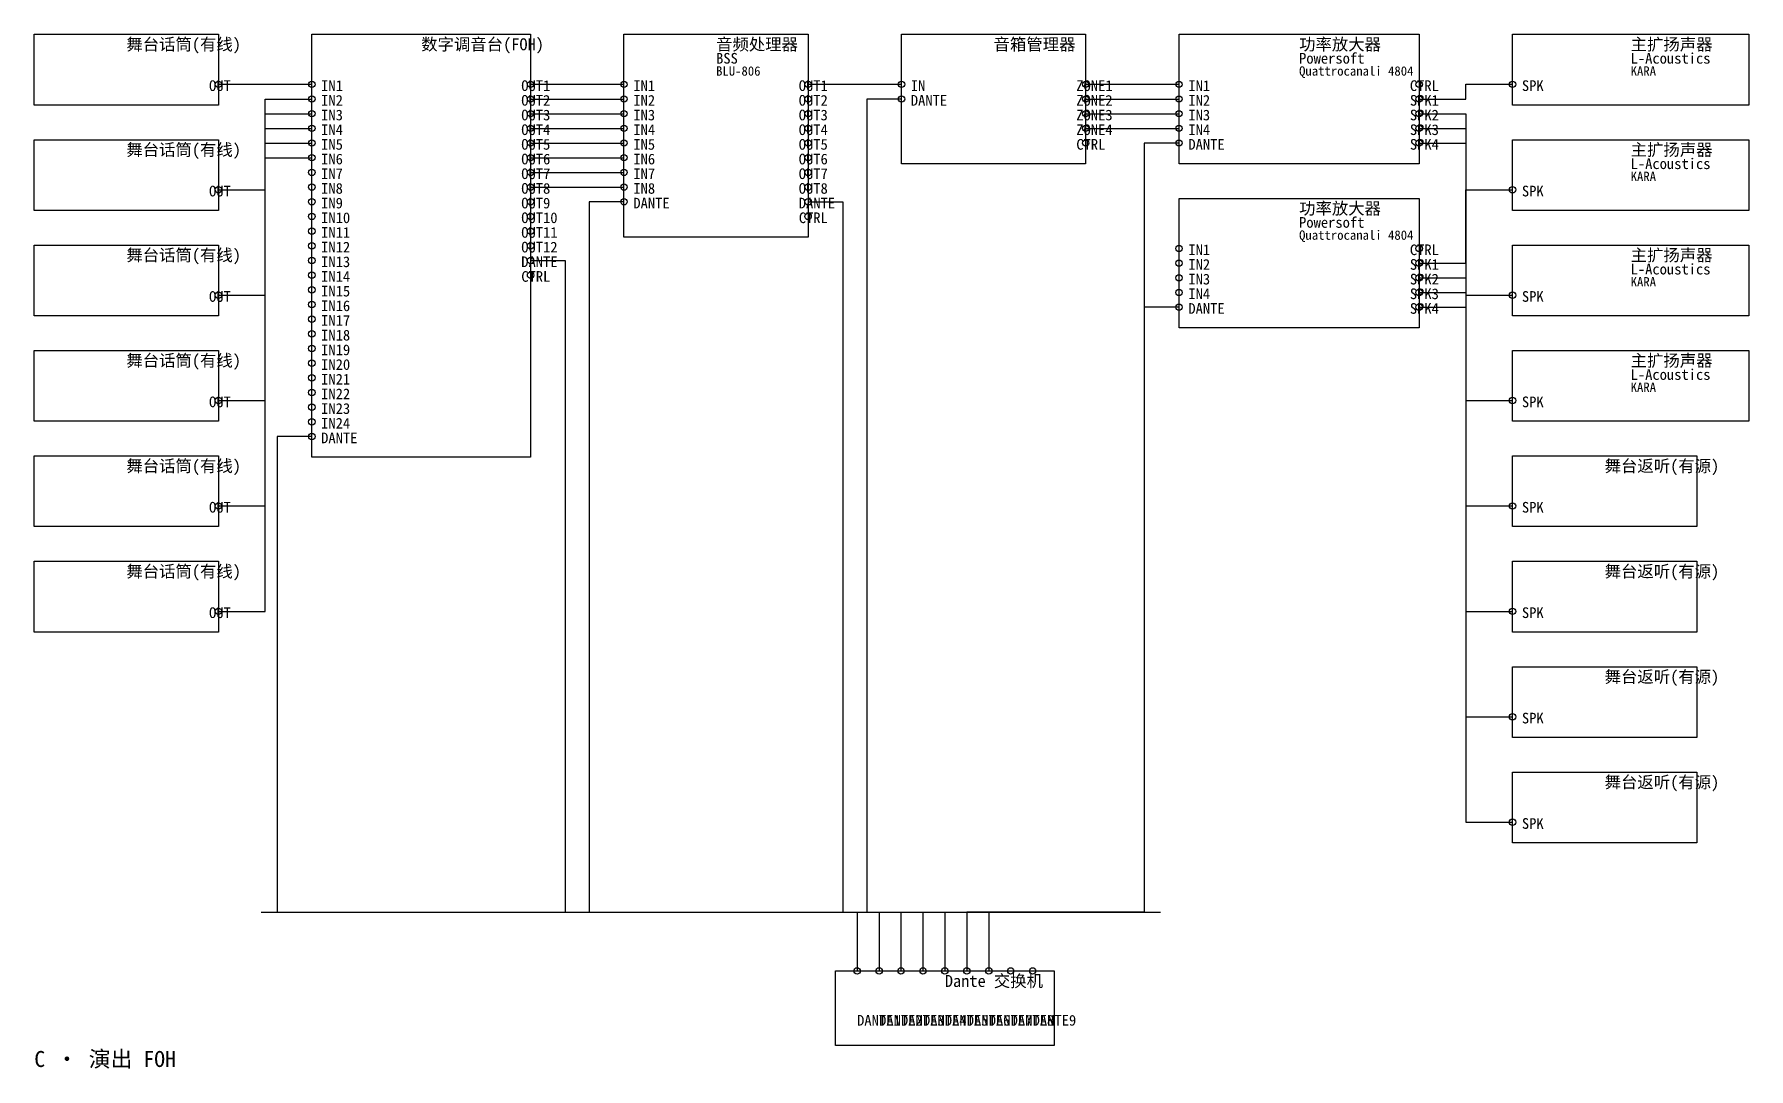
# Model space of a CAD drawing. Header units: metres. Extents: x 40 to 1325, y -815 to -40.
import ezdxf

# ---------------------------------------------------------------- set-up
doc = ezdxf.new("R2010")
doc.units = ezdxf.units.M
for name, color, linetype in [('DEVICES', 7, 'Continuous'), ('LABELS', 7, 'Continuous'), ('PORTS', 6, 'Continuous'), ('WIRES_ANALOG', 4, 'Continuous'), ('WIRES_DANTE', 5, 'Continuous'), ('WIRES_SPEAKER', 1, 'Continuous')]:
    doc.layers.add(name, color=color, linetype=linetype)
doc.styles.add('CJK', font='simsun.ttc')

msp = doc.modelspace()

# ---------------------------------------------------------------- linework, layer by layer
at = {"layer": 'DEVICES', "color": 7, "lineweight": 25, "true_color": 0xb4b2a9}
for points in [[(40, -40), (178, -40), (178, -93), (40, -93), (40, -40)], [(248, -40), (412, -40), (412, -357), (248, -357), (248, -40)], [(482, -40), (620, -40), (620, -192), (482, -192), (482, -40)], [(690, -40), (828, -40), (828, -137), (690, -137), (690, -40)], [(898, -40), (1078, -40), (1078, -137), (898, -137), (898, -40)], [(1148, -40), (1325, -40), (1325, -93), (1148, -93), (1148, -40)], [(40, -119), (178, -119), (178, -172), (40, -172), (40, -119)], [(1148, -119), (1325, -119), (1325, -172), (1148, -172), (1148, -119)], [(898, -163), (1078, -163), (1078, -260), (898, -260), (898, -163)], [(40, -198), (178, -198), (178, -251), (40, -251), (40, -198)], [(1148, -198), (1325, -198), (1325, -251), (1148, -251), (1148, -198)], [(40, -277), (178, -277), (178, -330), (40, -330), (40, -277)], [(1148, -277), (1325, -277), (1325, -330), (1148, -330), (1148, -277)], [(40, -356), (178, -356), (178, -409), (40, -409), (40, -356)], [(1148, -356), (1286, -356), (1286, -409), (1148, -409), (1148, -356)], [(40, -435), (178, -435), (178, -488), (40, -488), (40, -435)], [(1148, -435), (1286, -435), (1286, -488), (1148, -488), (1148, -435)], [(1148, -514), (1286, -514), (1286, -567), (1148, -567), (1148, -514)], [(1148, -593), (1286, -593), (1286, -646), (1148, -646), (1148, -593)], [(640.5, -742), (804.5, -742), (804.5, -798), (640.5, -798), (640.5, -742)]]:
    msp.add_lwpolyline(points, dxfattribs=at)
at = {"layer": 'PORTS', "true_color": 0x5dcaa5}
for centre in [(178, -77.5), (248, -77.5), (412, -77.5), (482, -77.5), (620, -77.5), (690, -77.5), (828, -77.5), (898, -77.5), (248, -88.5), (412, -88.5), (482, -88.5), (620, -88.5), (828, -88.5), (898, -88.5), (248, -99.5), (412, -99.5), (482, -99.5), (620, -99.5), (828, -99.5), (898, -99.5), (248, -110.5), (412, -110.5), (482, -110.5), (620, -110.5), (828, -110.5), (898, -110.5), (248, -121.5), (412, -121.5), (482, -121.5), (620, -121.5), (248, -132.5), (248, -143.5), (412, -132.5), (412, -143.5), (482, -132.5), (482, -143.5), (620, -132.5), (620, -143.5), (178, -156.5), (248, -154.5), (412, -154.5), (482, -154.5), (620, -154.5), (248, -165.5), (412, -165.5), (248, -176.5), (412, -176.5), (248, -187.5), (412, -187.5), (248, -198.5), (412, -198.5), (898, -200.5), (248, -209.5), (248, -220.5), (898, -211.5), (248, -231.5), (898, -222.5), (898, -233.5), (178, -235.5), (248, -242.5), (248, -253.5), (248, -264.5), (248, -275.5), (248, -286.5), (248, -297.5), (248, -308.5), (178, -314.5), (248, -319.5), (248, -330.5), (178, -393.5), (178, -472.5)]:
    msp.add_circle(centre, 2.4, dxfattribs=at)
at = {"layer": 'PORTS', "true_color": 0xb07cd9}
for centre in [(1078, -77.5), (828, -121.5), (620, -176.5), (1078, -200.5), (412, -220.5)]:
    msp.add_circle(centre, 2.4, dxfattribs=at)
at = {"layer": 'PORTS', "true_color": 0xe8655a}
for centre in [(1148, -77.5), (1078, -88.5), (1078, -99.5), (1078, -110.5), (1078, -121.5), (1148, -156.5), (1078, -211.5), (1078, -222.5), (1078, -233.5), (1078, -244.5), (1148, -235.5), (1148, -314.5), (1148, -393.5), (1148, -472.5), (1148, -551.5), (1148, -630.5)]:
    msp.add_circle(centre, 2.4, dxfattribs=at)
at = {"layer": 'PORTS', "true_color": 0x378add}
for centre in [(690, -88.5), (898, -121.5), (482, -165.5), (620, -165.5), (412, -209.5), (898, -244.5), (248, -341.5), (656.7, -742), (673.2, -742), (689.6, -742), (706.1, -742), (722.5, -742), (738.9, -742), (755.4, -742), (771.8, -742), (788.3, -742)]:
    msp.add_circle(centre, 2.4, dxfattribs=at)
at = {"layer": 'WIRES_ANALOG', "linetype": 'CONTINUOUS', "true_color": 0x5dcaa5}
for points in [[(178, -77.5), (188, -77.5), (213, -77.5), (213, -77.5), (238, -77.5), (248, -77.5)], [(178, -156.5), (188, -156.5), (213, -156.5), (213, -88.5), (238, -88.5), (248, -88.5)], [(412, -77.5), (422, -77.5), (447, -77.5), (447, -77.5), (472, -77.5), (482, -77.5)], [(412, -88.5), (422, -88.5), (447, -88.5), (447, -88.5), (472, -88.5), (482, -88.5)], [(620, -77.5), (630, -77.5), (655, -77.5), (655, -77.5), (680, -77.5), (690, -77.5)], [(828, -77.5), (838, -77.5), (863, -77.5), (863, -77.5), (888, -77.5), (898, -77.5)], [(828, -88.5), (838, -88.5), (863, -88.5), (863, -88.5), (888, -88.5), (898, -88.5)], [(178, -235.5), (188, -235.5), (213, -235.5), (213, -99.5), (238, -99.5), (248, -99.5)], [(412, -99.5), (422, -99.5), (447, -99.5), (447, -99.5), (472, -99.5), (482, -99.5)], [(828, -99.5), (838, -99.5), (863, -99.5), (863, -99.5), (888, -99.5), (898, -99.5)], [(178, -314.5), (188, -314.5), (213, -314.5), (213, -110.5), (238, -110.5), (248, -110.5)], [(412, -110.5), (422, -110.5), (447, -110.5), (447, -110.5), (472, -110.5), (482, -110.5)], [(828, -110.5), (838, -110.5), (863, -110.5), (863, -110.5), (888, -110.5), (898, -110.5)], [(178, -393.5), (188, -393.5), (213, -393.5), (213, -121.5), (238, -121.5), (248, -121.5)], [(412, -121.5), (422, -121.5), (447, -121.5), (447, -121.5), (472, -121.5), (482, -121.5)], [(178, -472.5), (188, -472.5), (213, -472.5), (213, -132.5), (238, -132.5), (248, -132.5)], [(412, -132.5), (422, -132.5), (447, -132.5), (447, -132.5), (472, -132.5), (482, -132.5)], [(412, -143.5), (422, -143.5), (447, -143.5), (447, -143.5), (472, -143.5), (482, -143.5)], [(412, -154.5), (422, -154.5), (447, -154.5), (447, -154.5), (472, -154.5), (482, -154.5)]]:
    msp.add_lwpolyline(points, dxfattribs=at)
at = {"layer": 'WIRES_DANTE', "linetype": 'CONTINUOUS', "true_color": 0x378add}
for points in [[(690, -88.5), (680, -88.5), (664, -88.5), (664, -698), (722.5, -698), (722.5, -742)], [(898, -121.5), (888, -121.5), (872, -121.5), (872, -698), (738.9, -698), (738.9, -742)], [(482, -165.5), (472, -165.5), (456, -165.5), (456, -698), (689.6, -698), (689.6, -742)], [(620, -165.5), (630, -165.5), (646, -165.5), (646, -698), (706.1, -698), (706.1, -742)], [(412, -209.5), (422, -209.5), (438, -209.5), (438, -698), (673.2, -698), (673.2, -742)], [(898, -244.5), (888, -244.5), (872, -244.5), (872, -698), (755.4, -698), (755.4, -742)], [(248, -341.5), (238, -341.5), (222, -341.5), (222, -698), (656.7, -698), (656.7, -742)], [(210, -698), (884, -698)]]:
    msp.add_lwpolyline(points, dxfattribs=at)
at = {"layer": 'WIRES_SPEAKER', "linetype": 'CONTINUOUS', "true_color": 0xe8655a}
for points in [[(1078, -88.5), (1088, -88.5), (1113, -88.5), (1113, -77.5), (1138, -77.5), (1148, -77.5)], [(1078, -99.5), (1088, -99.5), (1113, -99.5), (1113, -235.5), (1138, -235.5), (1148, -235.5)], [(1078, -110.5), (1088, -110.5), (1113, -110.5), (1113, -393.5), (1138, -393.5), (1148, -393.5)], [(1078, -121.5), (1088, -121.5), (1113, -121.5), (1113, -551.5), (1138, -551.5), (1148, -551.5)], [(1078, -211.5), (1088, -211.5), (1113, -211.5), (1113, -156.5), (1138, -156.5), (1148, -156.5)], [(1078, -222.5), (1088, -222.5), (1113, -222.5), (1113, -314.5), (1138, -314.5), (1148, -314.5)], [(1078, -233.5), (1088, -233.5), (1113, -233.5), (1113, -472.5), (1138, -472.5), (1148, -472.5)], [(1078, -244.5), (1088, -244.5), (1113, -244.5), (1113, -630.5), (1138, -630.5), (1148, -630.5)]]:
    msp.add_lwpolyline(points, dxfattribs=at)

# ---------------------------------------------------------------- texts
at = {"layer": 'LABELS', "true_color": 0xf1efe8, "style": 'CJK'}
for s, height, p in [('舞台话筒(有线)', 9, (109, -52)), ('数字调音台(FOH)', 9, (330, -52)), ('音频处理器', 9, (551, -52)), ('音箱管理器', 9, (759, -52)), ('功率放大器', 9, (988, -52)), ('主扩扬声器', 9, (1236.5, -52)), ('舞台话筒(有线)', 9, (109, -131)), ('主扩扬声器', 9, (1236.5, -131)), ('功率放大器', 9, (988, -175)), ('舞台话筒(有线)', 9, (109, -210)), ('主扩扬声器', 9, (1236.5, -210)), ('舞台话筒(有线)', 9, (109, -289)), ('主扩扬声器', 9, (1236.5, -289)), ('舞台话筒(有线)', 9, (109, -368)), ('舞台返听(有源)', 9, (1217, -368)), ('舞台话筒(有线)', 9, (109, -447)), ('舞台返听(有源)', 9, (1217, -447)), ('舞台返听(有源)', 9, (1217, -526)), ('舞台返听(有源)', 9, (1217, -605)), ('Dante 交换机', 9, (722.5, -754)), ('C · 演出 FOH', 12, (40, -814))]:
    msp.add_text(s, height=height, dxfattribs=at).set_placement(p)
at = {"layer": 'LABELS', "true_color": 0x9a978d, "style": 'CJK'}
for s, p in [('BLU-806', (551, -71)), ('Quattrocanali 4804', (988, -71)), ('KARA', (1236.5, -71)), ('KARA', (1236.5, -150)), ('Quattrocanali 4804', (988, -194)), ('KARA', (1236.5, -229)), ('KARA', (1236.5, -308))]:
    msp.add_text(s, height=7, dxfattribs=at).set_placement(p)
at = {"layer": 'LABELS', "true_color": 0xc4c2b8, "style": 'CJK'}
for s, p in [('BSS', (551, -62)), ('Powersoft', (988, -62)), ('L-Acoustics', (1236.5, -62)), ('L-Acoustics', (1236.5, -141)), ('Powersoft', (988, -185)), ('L-Acoustics', (1236.5, -220)), ('L-Acoustics', (1236.5, -299))]:
    msp.add_text(s, height=8, dxfattribs=at).set_placement(p)
at = {"layer": 'LABELS', "true_color": 0xf5f5ec, "style": 'CJK'}
for s, p in [('OUT', (171, -82.5)), ('IN1', (255, -82.5)), ('OUT1', (405, -82.5)), ('IN1', (489, -82.5)), ('OUT1', (613, -82.5)), ('IN', (697, -82.5)), ('ZONE1', (821, -82.5)), ('IN1', (905, -82.5)), ('CTRL', (1071, -82.5)), ('SPK', (1155, -82.5)), ('IN2', (255, -93.5)), ('OUT2', (405, -93.5)), ('IN2', (489, -93.5)), ('OUT2', (613, -93.5)), ('DANTE', (697, -93.5)), ('ZONE2', (821, -93.5)), ('IN2', (905, -93.5)), ('SPK1', (1071, -93.5)), ('IN3', (255, -104.5)), ('OUT3', (405, -104.5)), ('IN3', (489, -104.5)), ('OUT3', (613, -104.5)), ('ZONE3', (821, -104.5)), ('IN3', (905, -104.5)), ('SPK2', (1071, -104.5)), ('IN4', (255, -115.5)), ('OUT4', (405, -115.5)), ('IN4', (489, -115.5)), ('OUT4', (613, -115.5)), ('ZONE4', (821, -115.5)), ('IN4', (905, -115.5)), ('SPK3', (1071, -115.5)), ('IN5', (255, -126.5)), ('OUT5', (405, -126.5)), ('IN5', (489, -126.5)), ('OUT5', (613, -126.5)), ('CTRL', (821, -126.5)), ('DANTE', (905, -126.5)), ('SPK4', (1071, -126.5)), ('IN6', (255, -137.5)), ('IN7', (255, -148.5)), ('OUT6', (405, -137.5)), ('OUT7', (405, -148.5)), ('IN6', (489, -137.5)), ('IN7', (489, -148.5)), ('OUT6', (613, -137.5)), ('OUT7', (613, -148.5)), ('OUT', (171, -161.5)), ('IN8', (255, -159.5)), ('OUT8', (405, -159.5)), ('IN8', (489, -159.5)), ('OUT8', (613, -159.5)), ('SPK', (1155, -161.5)), ('IN9', (255, -170.5)), ('OUT9', (405, -170.5)), ('DANTE', (489, -170.5)), ('DANTE', (613, -170.5)), ('IN10', (255, -181.5)), ('OUT10', (405, -181.5)), ('CTRL', (613, -181.5)), ('IN11', (255, -192.5)), ('OUT11', (405, -192.5)), ('IN12', (255, -203.5)), ('OUT12', (405, -203.5)), ('IN1', (905, -205.5)), ('CTRL', (1071, -205.5)), ('IN13', (255, -214.5)), ('IN14', (255, -225.5)), ('CTRL', (405, -225.5)), ('DANTE', (405, -214.5)), ('IN2', (905, -216.5)), ('SPK1', (1071, -216.5)), ('IN15', (255, -236.5)), ('IN3', (905, -227.5)), ('IN4', (905, -238.5)), ('SPK2', (1071, -227.5)), ('SPK3', (1071, -238.5)), ('OUT', (171, -240.5)), ('IN16', (255, -247.5)), ('DANTE', (905, -249.5)), ('SPK4', (1071, -249.5)), ('SPK', (1155, -240.5)), ('IN17', (255, -258.5)), ('IN18', (255, -269.5)), ('IN19', (255, -280.5)), ('IN20', (255, -291.5)), ('IN21', (255, -302.5)), ('IN22', (255, -313.5)), ('OUT', (171, -319.5)), ('IN23', (255, -324.5)), ('SPK', (1155, -319.5)), ('IN24', (255, -335.5)), ('DANTE', (255, -346.5)), ('OUT', (171, -398.5)), ('SPK', (1155, -398.5)), ('OUT', (171, -477.5)), ('SPK', (1155, -477.5)), ('SPK', (1155, -556.5)), ('SPK', (1155, -635.5)), ('DANTE1', (656.7, -783)), ('DANTE2', (673.2, -783)), ('DANTE3', (689.6, -783)), ('DANTE4', (706.1, -783)), ('DANTE5', (722.5, -783)), ('DANTE6', (738.9, -783)), ('DANTE7', (755.4, -783)), ('DANTE8', (771.8, -783)), ('DANTE9', (788.3, -783))]:
    msp.add_text(s, height=8, dxfattribs=at).set_placement(p)

doc.saveas('drawing.dxf')
